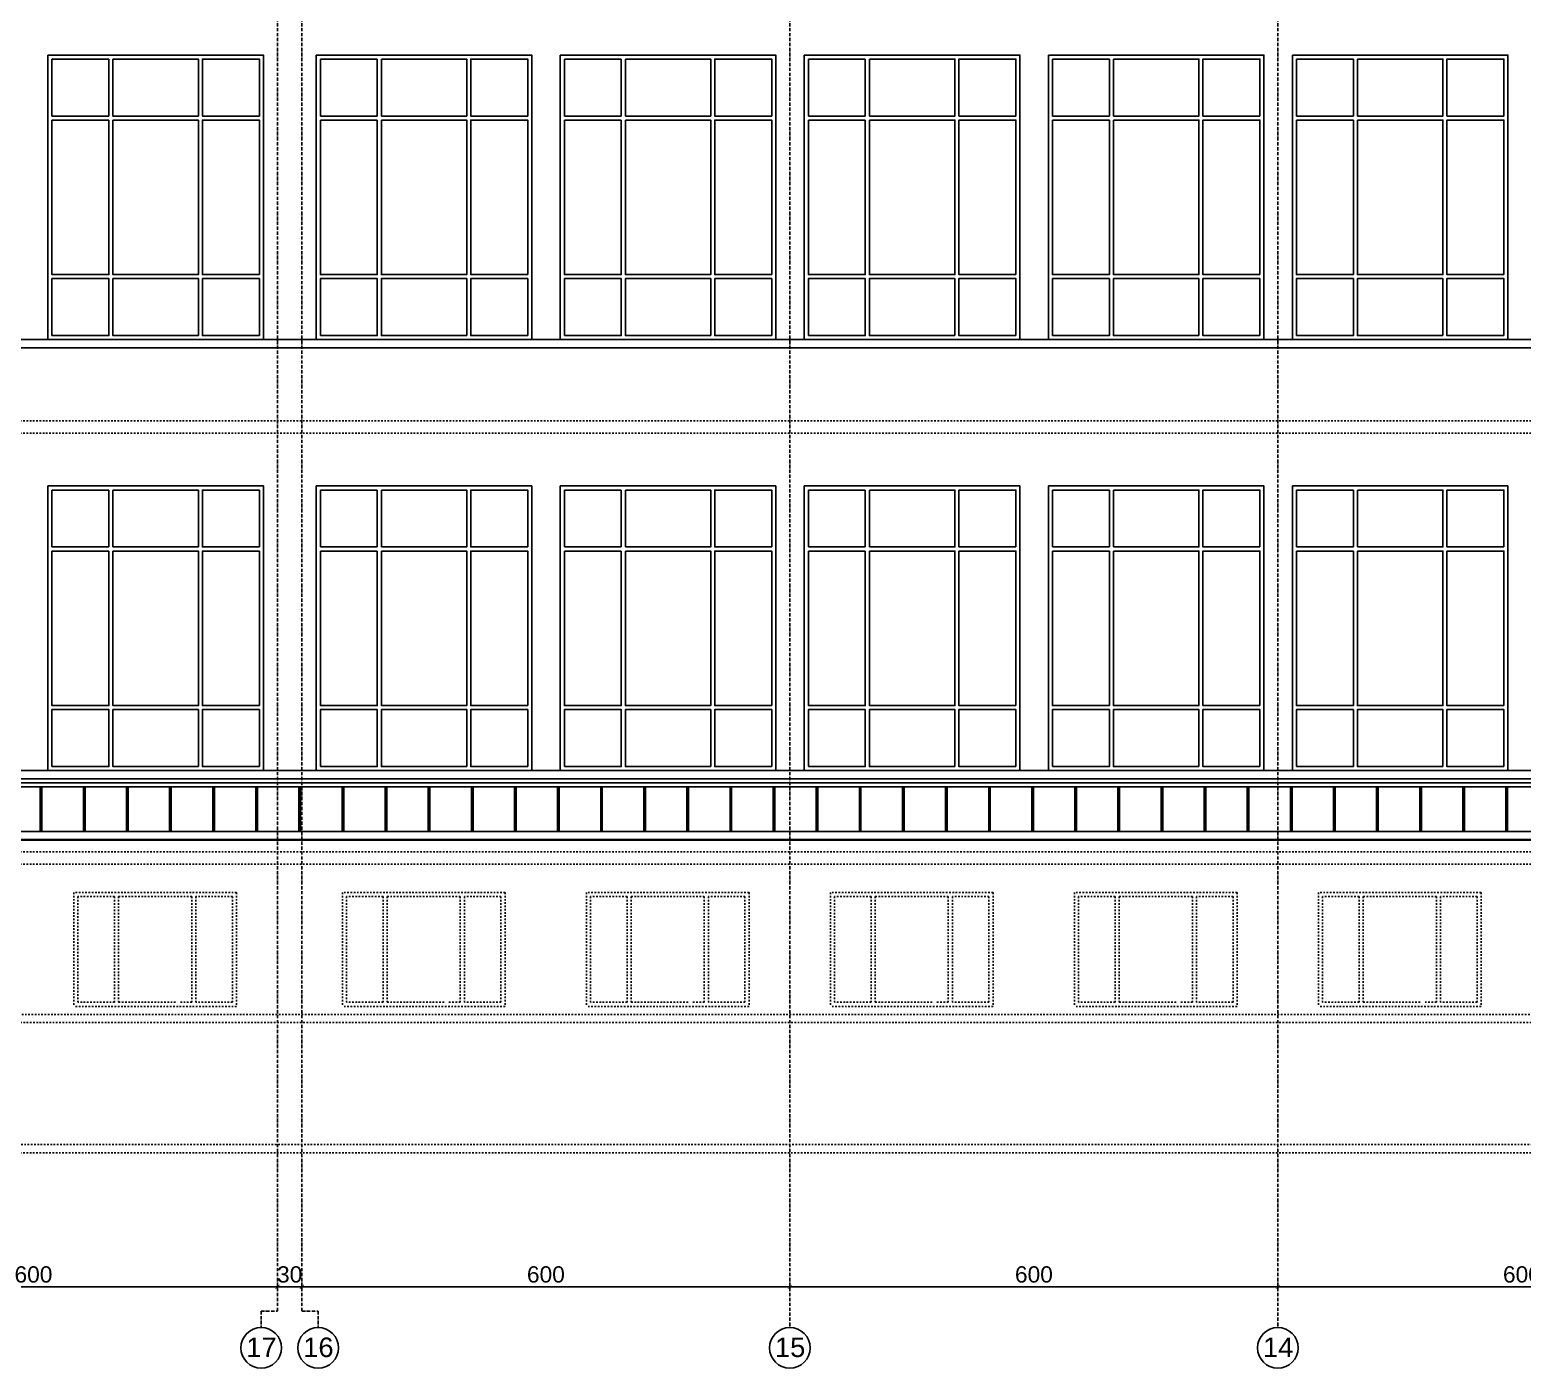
# Model space of a CAD drawing. Header units: inches. Extents: x -72385 to 39588, y -6525 to 66685.
# Drawn here: x 12606 to 14440, y 17991 to 19637 of the extents above; entities that cross this region are included whole.
import ezdxf

# ---------------------------------------------------------------- set-up
doc = ezdxf.new("R2010")
doc.units = ezdxf.units.IN
doc.header["$MEASUREMENT"] = 0
doc.linetypes.add('DashDot', pattern=[0.6, 0.4, -0.1, 0, -0.1])
doc.linetypes.add('Hidden', pattern=[0.4, 0.2, -0.2])
for name, color, linetype, lineweight in [('Надписи коти външни', 252, 'Continuous', 25), ('Надписи Оси', 252, 'Continuous', 25), ('Оси', 252, 'DashDot', 25), ('Фасади Разрези дебело', 7, 'Continuous', 35), ('Фасади Разрези пунктир', 253, 'Hidden', 25), ('Фасади Разрези тънко', 253, 'Continuous', 25)]:
    doc.layers.add(name, color=color, linetype=linetype, lineweight=lineweight)
doc.styles.add('Arial Regular', font='arial.ttf')
doc.styles.get("Standard").update_dxf_attribs({"font": 'arial.ttf'})
doc.dimstyles.new('Annotative', dxfattribs={"dimscale": 0, "dimtxt": 20, "dimasz": 5, "dimexe": 5, "dimexo": 5, "dimgap": 5, "dimtad": 1, "dimdec": 0, "dimzin": 0, "dimdsep": 46, "dimtxsty": 'Standard', "dimblk": 'ARCHTICK', "dimcen": 5, "dimdle": 5, "dimadec": 0, "dimazin": 0, "dimtfac": 1, "dimtdec": 0, "dimtofl": 0, "dimtmove": 0, "dimatfit": 3, "dimldrblk": 'ARCHTICK', "dimfxl": 5, "dimfxlon": 1, "dimtolj": 1, "dimtzin": 0, "dimarcsym": 1})

# ---------------------------------------------------------------- blocks, each defined once
blk = doc.blocks.new('_ArchTick')
at = {"color": 0, "linetype": 'ByBlock', "const_width": 0.15}
blk.add_lwpolyline([(-0.5, -0.5), (0.5, 0.5)], dxfattribs=at)
blk = doc.blocks.new('*D6962')
at = {"layer": 'Defpoints', "color": 0, "ltscale": 10, "transparency": 16777216}
for p in [(12910.1, 18090.9), (12910.1, 18060.9), (12310.1, 18040.9)]:
    blk.add_point(p, dxfattribs=at)
at = {"layer": 'Надписи коти външни', "color": 0, "lineweight": -2, "ltscale": 10, "transparency": 16777216}
for p, q in [((12305.1, 18090.9), (12915.1, 18090.9)), ((12310.1, 18085.9), (12310.1, 18095.9)), ((12910.1, 18085.9), (12910.1, 18095.9))]:
    blk.add_line(p, q, dxfattribs=at)
at = {"layer": 'Надписи коти външни', "color": 0, "lineweight": -2, "ltscale": 10, "transparency": 16777216, "xscale": 5, "yscale": 5, "zscale": 5, "rotation": 180}
blk.add_blockref('_ArchTick', (12310.1, 18090.9), dxfattribs=at)
at = {"layer": 'Надписи коти външни', "color": 0, "lineweight": -2, "ltscale": 10, "transparency": 16777216, "xscale": 5, "yscale": 5, "zscale": 5}
blk.add_blockref('_ArchTick', (12910.1, 18090.9), dxfattribs=at)
at = {"layer": 'Надписи коти външни', "color": 0, "ltscale": 10, "transparency": 16777216, "insert": (12610.1, 18106.1), "char_height": 20, "attachment_point": 5}
blk.add_mtext('\\A1;600', dxfattribs=at)
blk = doc.blocks.new('*D6963')
at = {"layer": 'Defpoints', "color": 0, "ltscale": 10, "transparency": 16777216}
for p in [(13540.1, 18090.9), (12940.1, 18060.9), (13540.1, 18060.9)]:
    blk.add_point(p, dxfattribs=at)
at = {"layer": 'Надписи коти външни', "color": 0, "lineweight": -2, "ltscale": 10, "transparency": 16777216}
for p, q in [((12935.1, 18090.9), (13545.1, 18090.9)), ((12940.1, 18085.9), (12940.1, 18095.9)), ((13540.1, 18085.9), (13540.1, 18095.9))]:
    blk.add_line(p, q, dxfattribs=at)
at = {"layer": 'Надписи коти външни', "color": 0, "lineweight": -2, "ltscale": 10, "transparency": 16777216, "xscale": 5, "yscale": 5, "zscale": 5, "rotation": 180}
blk.add_blockref('_ArchTick', (12940.1, 18090.9), dxfattribs=at)
at = {"layer": 'Надписи коти външни', "color": 0, "lineweight": -2, "ltscale": 10, "transparency": 16777216, "xscale": 5, "yscale": 5, "zscale": 5}
blk.add_blockref('_ArchTick', (13540.1, 18090.9), dxfattribs=at)
at = {"layer": 'Надписи коти външни', "color": 0, "ltscale": 10, "transparency": 16777216, "insert": (13240.1, 18106.1), "char_height": 20, "attachment_point": 5}
blk.add_mtext('\\A1;600', dxfattribs=at)
blk = doc.blocks.new('*D6964')
at = {"layer": 'Defpoints', "color": 0, "ltscale": 10, "transparency": 16777216}
for p in [(12940.1, 18090.9), (12910.1, 18060.9), (12940.1, 18060.9)]:
    blk.add_point(p, dxfattribs=at)
at = {"layer": 'Надписи коти външни', "color": 0, "lineweight": -2, "ltscale": 10, "transparency": 16777216}
for p, q in [((12905.1, 18090.9), (12945.1, 18090.9)), ((12910.1, 18085.9), (12910.1, 18095.9)), ((12940.1, 18085.9), (12940.1, 18095.9))]:
    blk.add_line(p, q, dxfattribs=at)
at = {"layer": 'Надписи коти външни', "color": 0, "lineweight": -2, "ltscale": 10, "transparency": 16777216, "xscale": 5, "yscale": 5, "zscale": 5, "rotation": 180}
blk.add_blockref('_ArchTick', (12910.1, 18090.9), dxfattribs=at)
at = {"layer": 'Надписи коти външни', "color": 0, "lineweight": -2, "ltscale": 10, "transparency": 16777216, "xscale": 5, "yscale": 5, "zscale": 5}
blk.add_blockref('_ArchTick', (12940.1, 18090.9), dxfattribs=at)
at = {"layer": 'Надписи коти външни', "color": 0, "ltscale": 10, "transparency": 16777216, "insert": (12925.1, 18106.1), "char_height": 20, "attachment_point": 5}
blk.add_mtext('\\A1;30', dxfattribs=at)
blk = doc.blocks.new('*D6990')
at = {"layer": 'Defpoints', "color": 0, "ltscale": 10, "transparency": 16777216}
for p in [(14140.1, 18090.9), (13540.1, 18040.9), (14140.1, 18040.9)]:
    blk.add_point(p, dxfattribs=at)
at = {"layer": 'Надписи коти външни', "color": 0, "lineweight": -2, "ltscale": 10, "transparency": 16777216}
for p, q in [((13535.1, 18090.9), (14145.1, 18090.9)), ((13540.1, 18085.9), (13540.1, 18095.9)), ((14140.1, 18085.9), (14140.1, 18095.9))]:
    blk.add_line(p, q, dxfattribs=at)
at = {"layer": 'Надписи коти външни', "color": 0, "lineweight": -2, "ltscale": 10, "transparency": 16777216, "xscale": 5, "yscale": 5, "zscale": 5, "rotation": 180}
blk.add_blockref('_ArchTick', (13540.1, 18090.9), dxfattribs=at)
at = {"layer": 'Надписи коти външни', "color": 0, "lineweight": -2, "ltscale": 10, "transparency": 16777216, "xscale": 5, "yscale": 5, "zscale": 5}
blk.add_blockref('_ArchTick', (14140.1, 18090.9), dxfattribs=at)
at = {"layer": 'Надписи коти външни', "color": 0, "ltscale": 10, "transparency": 16777216, "insert": (13840.1, 18106.1), "char_height": 20, "attachment_point": 5}
blk.add_mtext('\\A1;600', dxfattribs=at)
blk = doc.blocks.new('*D6991')
at = {"layer": 'Defpoints', "color": 0, "ltscale": 10, "transparency": 16777216}
for p in [(14140.1, 18090.9), (14140.1, 18040.9), (14740.1, 18040.9)]:
    blk.add_point(p, dxfattribs=at)
at = {"layer": 'Надписи коти външни', "color": 0, "lineweight": -2, "ltscale": 10, "transparency": 16777216}
for p, q in [((14745.1, 18090.9), (14135.1, 18090.9)), ((14140.1, 18085.9), (14140.1, 18095.9)), ((14740.1, 18085.9), (14740.1, 18095.9))]:
    blk.add_line(p, q, dxfattribs=at)
at = {"layer": 'Надписи коти външни', "color": 0, "lineweight": -2, "ltscale": 10, "transparency": 16777216, "xscale": 5, "yscale": 5, "zscale": 5, "rotation": 180}
blk.add_blockref('_ArchTick', (14140.1, 18090.9), dxfattribs=at)
at = {"layer": 'Надписи коти външни', "color": 0, "lineweight": -2, "ltscale": 10, "transparency": 16777216, "xscale": 5, "yscale": 5, "zscale": 5}
blk.add_blockref('_ArchTick', (14740.1, 18090.9), dxfattribs=at)
at = {"layer": 'Надписи коти външни', "color": 0, "ltscale": 10, "transparency": 16777216, "insert": (14440.1, 18106.1), "char_height": 20, "attachment_point": 5}
blk.add_mtext('\\A1;600', dxfattribs=at)

msp = doc.modelspace()

# ---------------------------------------------------------------- linework, layer by layer
at = {"layer": 'Надписи Оси', "ltscale": 50}
for centre in [(12890.1, 18015.9), (12960.1, 18015.9), (13540.1, 18015.9), (14140.1, 18015.9)]:
    msp.add_circle(centre, 25, dxfattribs=at)
at = {"layer": 'Оси', "ltscale": 10}
for p, q in [((12910.1, 21090.9), (12910.1, 18060.9)), ((12940.1, 21090.9), (12940.1, 18060.9)), ((13540.1, 21090.9), (13540.1, 18040.9)), ((14140.1, 21090.9), (14140.1, 18040.9)), ((12890.1, 18060.9), (12890.1, 18040.9)), ((12890.1, 18060.9), (12910.1, 18060.9)), ((12940.1, 18060.9), (12960.1, 18060.9)), ((12960.1, 18060.9), (12960.1, 18040.9))]:
    msp.add_line(p, q, dxfattribs=at)
at = {"layer": 'Фасади Разрези дебело', "ltscale": 10, "extrusion": (-7.84095e-16, 1, -2.22045e-16)}
msp.add_line((22203.5, 18640.9), (9107.5, 18640.9), dxfattribs=at)
at = {"layer": 'Фасади Разрези пунктир', "ltscale": 10, "extrusion": (-7.84095e-16, 1, -2.22045e-16)}
for p, q in [((21703.5, 19155.9), (9607.5, 19155.9)), ((21703.5, 19140.9), (9607.5, 19140.9)), ((21703.5, 18625.9), (9607.5, 18625.9)), ((21703.5, 18610.9), (9607.5, 18610.9)), ((12859.8, 18575.9), (12659.8, 18575.9)), ((12709.8, 18570.9), (12664.8, 18570.9)), ((12804.8, 18570.9), (12714.8, 18570.9)), ((12854.8, 18570.9), (12809.8, 18570.9)), ((13189.9, 18575.9), (12989.9, 18575.9)), ((13039.9, 18570.9), (12994.9, 18570.9)), ((13134.9, 18570.9), (13044.9, 18570.9)), ((13184.9, 18570.9), (13139.9, 18570.9)), ((13489.9, 18575.9), (13289.9, 18575.9)), ((13339.9, 18570.9), (13294.9, 18570.9)), ((13434.9, 18570.9), (13344.9, 18570.9)), ((13484.9, 18570.9), (13439.9, 18570.9)), ((13789.9, 18575.9), (13589.9, 18575.9)), ((13639.9, 18570.9), (13594.9, 18570.9)), ((13734.9, 18570.9), (13644.9, 18570.9)), ((13784.9, 18570.9), (13739.9, 18570.9)), ((14089.9, 18575.9), (13889.9, 18575.9)), ((13939.9, 18570.9), (13894.9, 18570.9)), ((14034.9, 18570.9), (13944.9, 18570.9)), ((14084.9, 18570.9), (14039.9, 18570.9)), ((14390, 18575.9), (14189.9, 18575.9)), ((14239.9, 18570.9), (14194.9, 18570.9)), ((14335, 18570.9), (14244.9, 18570.9)), ((14385, 18570.9), (14340, 18570.9)), ((12709.8, 18440.9), (12664.8, 18440.9)), ((12784.8, 18440.9), (12714.8, 18440.9)), ((12804.8, 18440.9), (12789.8, 18440.9)), ((12854.8, 18440.9), (12809.8, 18440.9)), ((13039.9, 18440.9), (12994.9, 18440.9)), ((13114.9, 18440.9), (13044.9, 18440.9)), ((13134.9, 18440.9), (13119.9, 18440.9)), ((13184.9, 18440.9), (13139.9, 18440.9)), ((13339.9, 18440.9), (13294.9, 18440.9)), ((13414.9, 18440.9), (13344.9, 18440.9)), ((13434.9, 18440.9), (13419.9, 18440.9)), ((13484.9, 18440.9), (13439.9, 18440.9)), ((13639.9, 18440.9), (13594.9, 18440.9)), ((13714.9, 18440.9), (13644.9, 18440.9)), ((13734.9, 18440.9), (13719.9, 18440.9)), ((13784.9, 18440.9), (13739.9, 18440.9)), ((13939.9, 18440.9), (13894.9, 18440.9)), ((14014.9, 18440.9), (13944.9, 18440.9)), ((14034.9, 18440.9), (14019.9, 18440.9)), ((14084.9, 18440.9), (14039.9, 18440.9)), ((14239.9, 18440.9), (14194.9, 18440.9)), ((14315, 18440.9), (14244.9, 18440.9)), ((14335, 18440.9), (14320, 18440.9)), ((14385, 18440.9), (14340, 18440.9)), ((15325.7, 18425.9), (10528.5, 18425.9)), ((12859.8, 18435.9), (12659.8, 18435.9)), ((13189.9, 18435.9), (12989.9, 18435.9)), ((13489.9, 18435.9), (13289.9, 18435.9)), ((13789.9, 18435.9), (13589.9, 18435.9)), ((14089.9, 18435.9), (13889.9, 18435.9)), ((14390, 18435.9), (14189.9, 18435.9)), ((15355.7, 18415.9), (10498.5, 18415.9)), ((16588.9, 18265.9), (9607.5, 18265.9)), ((21703.5, 18255.9), (9607.5, 18255.9))]:
    msp.add_line(p, q, dxfattribs=at)
at = {"layer": 'Фасади Разрези пунктир', "ltscale": 10}
for p, q in [((12659.8, 18575.9), (12659.8, 18435.9)), ((12664.8, 18570.9), (12664.8, 18440.9)), ((12709.8, 18570.9), (12709.8, 18440.9)), ((12714.8, 18570.9), (12714.8, 18440.9)), ((12804.8, 18570.9), (12804.8, 18440.9)), ((12809.8, 18570.9), (12809.8, 18440.9)), ((12854.8, 18570.9), (12854.8, 18440.9)), ((12859.8, 18575.9), (12859.8, 18435.9)), ((12989.9, 18575.9), (12989.9, 18435.9)), ((12994.9, 18570.9), (12994.9, 18440.9)), ((13039.9, 18570.9), (13039.9, 18440.9)), ((13044.9, 18570.9), (13044.9, 18440.9)), ((13134.9, 18570.9), (13134.9, 18440.9)), ((13139.9, 18570.9), (13139.9, 18440.9)), ((13184.9, 18570.9), (13184.9, 18440.9)), ((13189.9, 18575.9), (13189.9, 18435.9)), ((13289.9, 18575.9), (13289.9, 18435.9)), ((13294.9, 18570.9), (13294.9, 18440.9)), ((13339.9, 18570.9), (13339.9, 18440.9)), ((13344.9, 18570.9), (13344.9, 18440.9)), ((13434.9, 18570.9), (13434.9, 18440.9)), ((13439.9, 18570.9), (13439.9, 18440.9)), ((13484.9, 18570.9), (13484.9, 18440.9)), ((13489.9, 18575.9), (13489.9, 18435.9)), ((13589.9, 18575.9), (13589.9, 18435.9)), ((13594.9, 18570.9), (13594.9, 18440.9)), ((13639.9, 18570.9), (13639.9, 18440.9)), ((13644.9, 18570.9), (13644.9, 18440.9)), ((13734.9, 18570.9), (13734.9, 18440.9)), ((13739.9, 18570.9), (13739.9, 18440.9)), ((13784.9, 18570.9), (13784.9, 18440.9)), ((13789.9, 18575.9), (13789.9, 18435.9)), ((13889.9, 18575.9), (13889.9, 18435.9)), ((13894.9, 18570.9), (13894.9, 18440.9)), ((13939.9, 18570.9), (13939.9, 18440.9)), ((13944.9, 18570.9), (13944.9, 18440.9)), ((14034.9, 18570.9), (14034.9, 18440.9)), ((14039.9, 18570.9), (14039.9, 18440.9)), ((14084.9, 18570.9), (14084.9, 18440.9)), ((14089.9, 18575.9), (14089.9, 18435.9)), ((14189.9, 18575.9), (14189.9, 18435.9)), ((14194.9, 18570.9), (14194.9, 18440.9)), ((14239.9, 18570.9), (14239.9, 18440.9)), ((14244.9, 18570.9), (14244.9, 18440.9)), ((14335, 18570.9), (14335, 18440.9)), ((14340, 18570.9), (14340, 18440.9)), ((14385, 18570.9), (14385, 18440.9)), ((14390, 18575.9), (14390, 18435.9))]:
    msp.add_line(p, q, dxfattribs=at)
at = {"layer": 'Фасади Разрези тънко', "ltscale": 10}
for p, q in [((12632.8, 19600.9), (12632.8, 19530.9)), ((12702.8, 19600.9), (12702.8, 19530.9)), ((12707.8, 19600.9), (12707.8, 19530.9)), ((12962.8, 19600.9), (12962.8, 19530.9)), ((13032.8, 19600.9), (13032.8, 19530.9)), ((13037.8, 19600.9), (13037.8, 19530.9)), ((13262.8, 19600.9), (13262.8, 19530.9)), ((13332.8, 19600.9), (13332.8, 19530.9)), ((13337.8, 19600.9), (13337.8, 19530.9)), ((13562.8, 19600.9), (13562.8, 19530.9)), ((13632.8, 19600.9), (13632.8, 19530.9)), ((13637.8, 19600.9), (13637.8, 19530.9)), ((13862.9, 19600.9), (13862.9, 19530.9)), ((13932.9, 19600.9), (13932.9, 19530.9)), ((13937.9, 19600.9), (13937.9, 19530.9)), ((14162.9, 19600.9), (14162.9, 19530.9)), ((14232.9, 19600.9), (14232.9, 19530.9)), ((14237.9, 19600.9), (14237.9, 19530.9)), ((12632.8, 19070.9), (12632.8, 19000.9)), ((12702.8, 19070.9), (12702.8, 19000.9)), ((12707.8, 19070.9), (12707.8, 19000.9)), ((12962.8, 19070.9), (12962.8, 19000.9)), ((13032.8, 19070.9), (13032.8, 19000.9)), ((13037.8, 19070.9), (13037.8, 19000.9)), ((13262.8, 19070.9), (13262.8, 19000.9)), ((13332.8, 19070.9), (13332.8, 19000.9)), ((13337.8, 19070.9), (13337.8, 19000.9)), ((13562.8, 19070.9), (13562.8, 19000.9)), ((13632.8, 19070.9), (13632.8, 19000.9)), ((13637.8, 19070.9), (13637.8, 19000.9)), ((13862.9, 19070.9), (13862.9, 19000.9)), ((13932.9, 19070.9), (13932.9, 19000.9)), ((13937.9, 19070.9), (13937.9, 19000.9)), ((14162.9, 19070.9), (14162.9, 19000.9)), ((14232.9, 19070.9), (14232.9, 19000.9)), ((14237.9, 19070.9), (14237.9, 19000.9)), ((12618.5, 18705.9), (12618.5, 18650.9)), ((12620.5, 18705.9), (12620.5, 18650.9)), ((12671.5, 18705.9), (12671.5, 18650.9)), ((12673.5, 18705.9), (12673.5, 18650.9)), ((12724.5, 18705.9), (12724.5, 18650.9)), ((12726.5, 18705.9), (12726.5, 18650.9)), ((12777.5, 18705.9), (12777.5, 18650.9)), ((12779.5, 18705.9), (12779.5, 18650.9)), ((12830.5, 18705.9), (12830.5, 18650.9)), ((12832.5, 18705.9), (12832.5, 18650.9)), ((12883.5, 18705.9), (12883.5, 18650.9)), ((12885.5, 18705.9), (12885.5, 18650.9)), ((12936.5, 18705.9), (12936.5, 18650.9)), ((12938.5, 18705.9), (12938.5, 18650.9)), ((12989.5, 18705.9), (12989.5, 18650.9)), ((12991.5, 18705.9), (12991.5, 18650.9)), ((13042.5, 18705.9), (13042.5, 18650.9)), ((13044.5, 18705.9), (13044.5, 18650.9)), ((13095.5, 18705.9), (13095.5, 18650.9)), ((13097.5, 18705.9), (13097.5, 18650.9)), ((13148.5, 18705.9), (13148.5, 18650.9)), ((13150.5, 18705.9), (13150.5, 18650.9)), ((13201.5, 18705.9), (13201.5, 18650.9)), ((13203.5, 18705.9), (13203.5, 18650.9)), ((13254.5, 18705.9), (13254.5, 18650.9)), ((13256.5, 18705.9), (13256.5, 18650.9)), ((13307.5, 18705.9), (13307.5, 18650.9)), ((13309.5, 18705.9), (13309.5, 18650.9)), ((13360.5, 18705.9), (13360.5, 18650.9)), ((13362.5, 18705.9), (13362.5, 18650.9)), ((13413.5, 18705.9), (13413.5, 18650.9)), ((13415.5, 18705.9), (13415.5, 18650.9)), ((13466.5, 18705.9), (13466.5, 18650.9)), ((13468.5, 18705.9), (13468.5, 18650.9)), ((13519.5, 18705.9), (13519.5, 18650.9)), ((13521.5, 18705.9), (13521.5, 18650.9)), ((13572.5, 18705.9), (13572.5, 18650.9)), ((13574.5, 18705.9), (13574.5, 18650.9)), ((13625.5, 18705.9), (13625.5, 18650.9)), ((13627.5, 18705.9), (13627.5, 18650.9)), ((13678.5, 18705.9), (13678.5, 18650.9)), ((13680.5, 18705.9), (13680.5, 18650.9)), ((13731.5, 18705.9), (13731.5, 18650.9)), ((13733.5, 18705.9), (13733.5, 18650.9)), ((13784.5, 18705.9), (13784.5, 18650.9)), ((13786.5, 18705.9), (13786.5, 18650.9)), ((13837.5, 18705.9), (13837.5, 18650.9)), ((13839.5, 18705.9), (13839.5, 18650.9)), ((13890.5, 18705.9), (13890.5, 18650.9)), ((13892.5, 18705.9), (13892.5, 18650.9)), ((13943.5, 18705.9), (13943.5, 18650.9)), ((13945.5, 18705.9), (13945.5, 18650.9)), ((13996.5, 18705.9), (13996.5, 18650.9)), ((13998.5, 18705.9), (13998.5, 18650.9)), ((14049.5, 18705.9), (14049.5, 18650.9)), ((14051.5, 18705.9), (14051.5, 18650.9)), ((14102.5, 18705.9), (14102.5, 18650.9)), ((14104.5, 18705.9), (14104.5, 18650.9)), ((14155.5, 18705.9), (14155.5, 18650.9)), ((14157.5, 18705.9), (14157.5, 18650.9)), ((14208.5, 18705.9), (14208.5, 18650.9)), ((14210.5, 18705.9), (14210.5, 18650.9)), ((14261.5, 18705.9), (14261.5, 18650.9)), ((14263.5, 18705.9), (14263.5, 18650.9)), ((14314.5, 18705.9), (14314.5, 18650.9)), ((14316.5, 18705.9), (14316.5, 18650.9)), ((14367.5, 18705.9), (14367.5, 18650.9)), ((14369.5, 18705.9), (14369.5, 18650.9)), ((14420.5, 18705.9), (14420.5, 18650.9)), ((14422.5, 18705.9), (14422.5, 18650.9))]:
    msp.add_line(p, q, dxfattribs=at)
at = {"layer": 'Фасади Разрези тънко', "ltscale": 10, "extrusion": (-2.11463e-15, 1, -2.22045e-16)}
for p, q in [((12702.8, 19600.9), (12632.8, 19600.9)), ((13032.8, 19600.9), (12962.8, 19600.9)), ((13332.8, 19600.9), (13262.8, 19600.9)), ((13632.8, 19600.9), (13562.8, 19600.9)), ((13932.9, 19600.9), (13862.9, 19600.9)), ((14232.9, 19600.9), (14162.9, 19600.9)), ((12702.8, 19530.9), (12632.8, 19530.9)), ((12702.8, 19525.9), (12632.8, 19525.9)), ((13032.8, 19530.9), (12962.8, 19530.9)), ((13032.8, 19525.9), (12962.8, 19525.9)), ((13332.8, 19530.9), (13262.8, 19530.9)), ((13332.8, 19525.9), (13262.8, 19525.9)), ((13632.8, 19530.9), (13562.8, 19530.9)), ((13632.8, 19525.9), (13562.8, 19525.9)), ((13932.9, 19530.9), (13862.9, 19530.9)), ((13932.9, 19525.9), (13862.9, 19525.9)), ((14232.9, 19530.9), (14162.9, 19530.9)), ((14232.9, 19525.9), (14162.9, 19525.9)), ((12702.8, 19070.9), (12632.8, 19070.9)), ((13032.8, 19070.9), (12962.8, 19070.9)), ((13332.8, 19070.9), (13262.8, 19070.9)), ((13632.8, 19070.9), (13562.8, 19070.9)), ((13932.9, 19070.9), (13862.9, 19070.9)), ((14232.9, 19070.9), (14162.9, 19070.9)), ((12702.8, 19000.9), (12632.8, 19000.9)), ((12702.8, 18995.9), (12632.8, 18995.9)), ((13032.8, 19000.9), (12962.8, 19000.9)), ((13032.8, 18995.9), (12962.8, 18995.9)), ((13332.8, 19000.9), (13262.8, 19000.9)), ((13332.8, 18995.9), (13262.8, 18995.9)), ((13632.8, 19000.9), (13562.8, 19000.9)), ((13632.8, 18995.9), (13562.8, 18995.9)), ((13932.9, 19000.9), (13862.9, 19000.9)), ((13932.9, 18995.9), (13862.9, 18995.9)), ((14232.9, 19000.9), (14162.9, 19000.9)), ((14232.9, 18995.9), (14162.9, 18995.9))]:
    msp.add_line(p, q, dxfattribs=at)
at = {"layer": 'Фасади Разрези тънко', "ltscale": 10, "extrusion": (-7.84095e-16, 1, -2.22045e-16)}
for p, q in [((15323, 19255.9), (10512.6, 19255.9)), ((15323, 19245.9), (10512.6, 19245.9)), ((15323, 18725.9), (10512.6, 18725.9)), ((15323, 18715.9), (10512.6, 18715.9)), ((15323, 18710.9), (10498.5, 18710.9)), ((15323, 18705.9), (10498.5, 18705.9)), ((15323, 18650.9), (10498.5, 18650.9))]:
    msp.add_line(p, q, dxfattribs=at)
at = {"layer": 'Фасади Разрези тънко', "ltscale": 10}
for points in [[(12627.8, 19605.9, 0), (12892.8, 19605.9, 0), (12892.8, 19255.9, 0), (12627.8, 19255.9, 0), (12627.8, 19605.9, 0)], [(12707.8, 19530.9, 0), (12812.8, 19530.9, 0), (12812.8, 19600.9, 0), (12707.8, 19600.9, 0)], [(12957.8, 19605.9, 0), (13222.8, 19605.9, 0), (13222.8, 19255.9, 0), (12957.8, 19255.9, 0), (12957.8, 19605.9, 0)], [(13037.8, 19530.9, 0), (13142.8, 19530.9, 0), (13142.8, 19600.9, 0), (13037.8, 19600.9, 0)], [(13257.8, 19605.9, 0), (13522.8, 19605.9, 0), (13522.8, 19255.9, 0), (13257.8, 19255.9, 0), (13257.8, 19605.9, 0)], [(13337.8, 19530.9, 0), (13442.8, 19530.9, 0), (13442.8, 19600.9, 0), (13337.8, 19600.9, 0)], [(13557.8, 19605.9, 0), (13822.9, 19605.9, 0), (13822.9, 19255.9, 0), (13557.8, 19255.9, 0), (13557.8, 19605.9, 0)], [(13637.8, 19530.9, 0), (13742.9, 19530.9, 0), (13742.9, 19600.9, 0), (13637.8, 19600.9, 0)], [(13857.9, 19605.9, 0), (14122.9, 19605.9, 0), (14122.9, 19255.9, 0), (13857.9, 19255.9, 0), (13857.9, 19605.9, 0)], [(13937.9, 19530.9, 0), (14042.9, 19530.9, 0), (14042.9, 19600.9, 0), (13937.9, 19600.9, 0)], [(14157.9, 19605.9, 0), (14422.9, 19605.9, 0), (14422.9, 19255.9, 0), (14157.9, 19255.9, 0), (14157.9, 19605.9, 0)], [(14237.9, 19530.9, 0), (14342.9, 19530.9, 0), (14342.9, 19600.9, 0), (14237.9, 19600.9, 0)], [(12702.8, 19525.9, 0), (12702.8, 19335.9, 0), (12632.8, 19335.9, 0), (12632.8, 19525.9, 0)], [(12707.8, 19525.9, 0), (12812.8, 19525.9, 0), (12812.8, 19335.9, 0), (12707.8, 19335.9, 0), (12707.8, 19525.9, 0)], [(13032.8, 19525.9, 0), (13032.8, 19335.9, 0), (12962.8, 19335.9, 0), (12962.8, 19525.9, 0)], [(13037.8, 19525.9, 0), (13142.8, 19525.9, 0), (13142.8, 19335.9, 0), (13037.8, 19335.9, 0), (13037.8, 19525.9, 0)], [(13332.8, 19525.9, 0), (13332.8, 19335.9, 0), (13262.8, 19335.9, 0), (13262.8, 19525.9, 0)], [(13337.8, 19525.9, 0), (13442.8, 19525.9, 0), (13442.8, 19335.9, 0), (13337.8, 19335.9, 0), (13337.8, 19525.9, 0)], [(13632.8, 19525.9, 0), (13632.8, 19335.9, 0), (13562.8, 19335.9, 0), (13562.8, 19525.9, 0)], [(13637.8, 19525.9, 0), (13742.9, 19525.9, 0), (13742.9, 19335.9, 0), (13637.8, 19335.9, 0), (13637.8, 19525.9, 0)], [(13932.9, 19525.9, 0), (13932.9, 19335.9, 0), (13862.9, 19335.9, 0), (13862.9, 19525.9, 0)], [(13937.9, 19525.9, 0), (14042.9, 19525.9, 0), (14042.9, 19335.9, 0), (13937.9, 19335.9, 0), (13937.9, 19525.9, 0)], [(14232.9, 19525.9, 0), (14232.9, 19335.9, 0), (14162.9, 19335.9, 0), (14162.9, 19525.9, 0)], [(14237.9, 19525.9, 0), (14342.9, 19525.9, 0), (14342.9, 19335.9, 0), (14237.9, 19335.9, 0), (14237.9, 19525.9, 0)], [(12627.8, 19075.9, 0), (12892.8, 19075.9, 0), (12892.8, 18725.9, 0), (12627.8, 18725.9, 0), (12627.8, 19075.9, 0)], [(12707.8, 19000.9, 0), (12812.8, 19000.9, 0), (12812.8, 19070.9, 0), (12707.8, 19070.9, 0)], [(12957.8, 19075.9, 0), (13222.8, 19075.9, 0), (13222.8, 18725.9, 0), (12957.8, 18725.9, 0), (12957.8, 19075.9, 0)], [(13037.8, 19000.9, 0), (13142.8, 19000.9, 0), (13142.8, 19070.9, 0), (13037.8, 19070.9, 0)], [(13257.8, 19075.9, 0), (13522.8, 19075.9, 0), (13522.8, 18725.9, 0), (13257.8, 18725.9, 0), (13257.8, 19075.9, 0)], [(13337.8, 19000.9, 0), (13442.8, 19000.9, 0), (13442.8, 19070.9, 0), (13337.8, 19070.9, 0)], [(13557.8, 19075.9, 0), (13822.9, 19075.9, 0), (13822.9, 18725.9, 0), (13557.8, 18725.9, 0), (13557.8, 19075.9, 0)], [(13637.8, 19000.9, 0), (13742.9, 19000.9, 0), (13742.9, 19070.9, 0), (13637.8, 19070.9, 0)], [(13857.9, 19075.9, 0), (14122.9, 19075.9, 0), (14122.9, 18725.9, 0), (13857.9, 18725.9, 0), (13857.9, 19075.9, 0)], [(13937.9, 19000.9, 0), (14042.9, 19000.9, 0), (14042.9, 19070.9, 0), (13937.9, 19070.9, 0)], [(14157.9, 19075.9, 0), (14422.9, 19075.9, 0), (14422.9, 18725.9, 0), (14157.9, 18725.9, 0), (14157.9, 19075.9, 0)], [(14237.9, 19000.9, 0), (14342.9, 19000.9, 0), (14342.9, 19070.9, 0), (14237.9, 19070.9, 0)], [(12702.8, 18995.9, 0), (12702.8, 18805.9, 0), (12632.8, 18805.9, 0), (12632.8, 18995.9, 0)], [(12707.8, 18995.9, 0), (12812.8, 18995.9, 0), (12812.8, 18805.9, 0), (12707.8, 18805.9, 0), (12707.8, 18995.9, 0)], [(13032.8, 18995.9, 0), (13032.8, 18805.9, 0), (12962.8, 18805.9, 0), (12962.8, 18995.9, 0)], [(13037.8, 18995.9, 0), (13142.8, 18995.9, 0), (13142.8, 18805.9, 0), (13037.8, 18805.9, 0), (13037.8, 18995.9, 0)], [(13332.8, 18995.9, 0), (13332.8, 18805.9, 0), (13262.8, 18805.9, 0), (13262.8, 18995.9, 0)], [(13337.8, 18995.9, 0), (13442.8, 18995.9, 0), (13442.8, 18805.9, 0), (13337.8, 18805.9, 0), (13337.8, 18995.9, 0)], [(13632.8, 18995.9, 0), (13632.8, 18805.9, 0), (13562.8, 18805.9, 0), (13562.8, 18995.9, 0)], [(13637.8, 18995.9, 0), (13742.9, 18995.9, 0), (13742.9, 18805.9, 0), (13637.8, 18805.9, 0), (13637.8, 18995.9, 0)], [(13932.9, 18995.9, 0), (13932.9, 18805.9, 0), (13862.9, 18805.9, 0), (13862.9, 18995.9, 0)], [(13937.9, 18995.9, 0), (14042.9, 18995.9, 0), (14042.9, 18805.9, 0), (13937.9, 18805.9, 0), (13937.9, 18995.9, 0)], [(14232.9, 18995.9, 0), (14232.9, 18805.9, 0), (14162.9, 18805.9, 0), (14162.9, 18995.9, 0)], [(14237.9, 18995.9, 0), (14342.9, 18995.9, 0), (14342.9, 18805.9, 0), (14237.9, 18805.9, 0), (14237.9, 18995.9, 0)]]:
    msp.add_polyline3d(points, dxfattribs=at)
for points in [[(12887.8, 19530.9, 0), (12887.8, 19600.9, 0), (12817.8, 19600.9, 0), (12817.8, 19530.9, 0)], [(13217.8, 19530.9, 0), (13217.8, 19600.9, 0), (13147.8, 19600.9, 0), (13147.8, 19530.9, 0)], [(13517.8, 19530.9, 0), (13517.8, 19600.9, 0), (13447.8, 19600.9, 0), (13447.8, 19530.9, 0)], [(13817.9, 19530.9, 0), (13817.9, 19600.9, 0), (13747.9, 19600.9, 0), (13747.9, 19530.9, 0)], [(14117.9, 19530.9, 0), (14117.9, 19600.9, 0), (14047.9, 19600.9, 0), (14047.9, 19530.9, 0)], [(14417.9, 19530.9, 0), (14417.9, 19600.9, 0), (14347.9, 19600.9, 0), (14347.9, 19530.9, 0)], [(12887.8, 19335.9, 0), (12817.8, 19335.9, 0), (12817.8, 19525.9, 0), (12887.8, 19525.9, 0)], [(13217.8, 19335.9, 0), (13147.8, 19335.9, 0), (13147.8, 19525.9, 0), (13217.8, 19525.9, 0)], [(13517.8, 19335.9, 0), (13447.8, 19335.9, 0), (13447.8, 19525.9, 0), (13517.8, 19525.9, 0)], [(13817.9, 19335.9, 0), (13747.9, 19335.9, 0), (13747.9, 19525.9, 0), (13817.9, 19525.9, 0)], [(14117.9, 19335.9, 0), (14047.9, 19335.9, 0), (14047.9, 19525.9, 0), (14117.9, 19525.9, 0)], [(14417.9, 19335.9, 0), (14347.9, 19335.9, 0), (14347.9, 19525.9, 0), (14417.9, 19525.9, 0)], [(12632.8, 19260.9, 0), (12632.8, 19330.9, 0), (12702.8, 19330.9, 0), (12702.8, 19260.9, 0)], [(12812.8, 19260.9, 0), (12707.8, 19260.9, 0), (12707.8, 19330.9, 0), (12812.8, 19330.9, 0)], [(12887.8, 19260.9, 0), (12817.8, 19260.9, 0), (12817.8, 19330.9, 0), (12887.8, 19330.9, 0)], [(12962.8, 19260.9, 0), (12962.8, 19330.9, 0), (13032.8, 19330.9, 0), (13032.8, 19260.9, 0)], [(13142.8, 19260.9, 0), (13037.8, 19260.9, 0), (13037.8, 19330.9, 0), (13142.8, 19330.9, 0)], [(13217.8, 19260.9, 0), (13147.8, 19260.9, 0), (13147.8, 19330.9, 0), (13217.8, 19330.9, 0)], [(13262.8, 19260.9, 0), (13262.8, 19330.9, 0), (13332.8, 19330.9, 0), (13332.8, 19260.9, 0)], [(13442.8, 19260.9, 0), (13337.8, 19260.9, 0), (13337.8, 19330.9, 0), (13442.8, 19330.9, 0)], [(13517.8, 19260.9, 0), (13447.8, 19260.9, 0), (13447.8, 19330.9, 0), (13517.8, 19330.9, 0)], [(13562.8, 19260.9, 0), (13562.8, 19330.9, 0), (13632.8, 19330.9, 0), (13632.8, 19260.9, 0)], [(13742.9, 19260.9, 0), (13637.8, 19260.9, 0), (13637.8, 19330.9, 0), (13742.9, 19330.9, 0)], [(13817.9, 19260.9, 0), (13747.9, 19260.9, 0), (13747.9, 19330.9, 0), (13817.9, 19330.9, 0)], [(13862.9, 19260.9, 0), (13862.9, 19330.9, 0), (13932.9, 19330.9, 0), (13932.9, 19260.9, 0)], [(14042.9, 19260.9, 0), (13937.9, 19260.9, 0), (13937.9, 19330.9, 0), (14042.9, 19330.9, 0)], [(14117.9, 19260.9, 0), (14047.9, 19260.9, 0), (14047.9, 19330.9, 0), (14117.9, 19330.9, 0)], [(14162.9, 19260.9, 0), (14162.9, 19330.9, 0), (14232.9, 19330.9, 0), (14232.9, 19260.9, 0)], [(14342.9, 19260.9, 0), (14237.9, 19260.9, 0), (14237.9, 19330.9, 0), (14342.9, 19330.9, 0)], [(14417.9, 19260.9, 0), (14347.9, 19260.9, 0), (14347.9, 19330.9, 0), (14417.9, 19330.9, 0)], [(12887.8, 19000.9, 0), (12887.8, 19070.9, 0), (12817.8, 19070.9, 0), (12817.8, 19000.9, 0)], [(13217.8, 19000.9, 0), (13217.8, 19070.9, 0), (13147.8, 19070.9, 0), (13147.8, 19000.9, 0)], [(13517.8, 19000.9, 0), (13517.8, 19070.9, 0), (13447.8, 19070.9, 0), (13447.8, 19000.9, 0)], [(13817.9, 19000.9, 0), (13817.9, 19070.9, 0), (13747.9, 19070.9, 0), (13747.9, 19000.9, 0)], [(14117.9, 19000.9, 0), (14117.9, 19070.9, 0), (14047.9, 19070.9, 0), (14047.9, 19000.9, 0)], [(14417.9, 19000.9, 0), (14417.9, 19070.9, 0), (14347.9, 19070.9, 0), (14347.9, 19000.9, 0)], [(12887.8, 18805.9, 0), (12817.8, 18805.9, 0), (12817.8, 18995.9, 0), (12887.8, 18995.9, 0)], [(13217.8, 18805.9, 0), (13147.8, 18805.9, 0), (13147.8, 18995.9, 0), (13217.8, 18995.9, 0)], [(13517.8, 18805.9, 0), (13447.8, 18805.9, 0), (13447.8, 18995.9, 0), (13517.8, 18995.9, 0)], [(13817.9, 18805.9, 0), (13747.9, 18805.9, 0), (13747.9, 18995.9, 0), (13817.9, 18995.9, 0)], [(14117.9, 18805.9, 0), (14047.9, 18805.9, 0), (14047.9, 18995.9, 0), (14117.9, 18995.9, 0)], [(14417.9, 18805.9, 0), (14347.9, 18805.9, 0), (14347.9, 18995.9, 0), (14417.9, 18995.9, 0)], [(12632.8, 18730.9, 0), (12632.8, 18800.9, 0), (12702.8, 18800.9, 0), (12702.8, 18730.9, 0)], [(12812.8, 18730.9, 0), (12707.8, 18730.9, 0), (12707.8, 18800.9, 0), (12812.8, 18800.9, 0)], [(12887.8, 18730.9, 0), (12817.8, 18730.9, 0), (12817.8, 18800.9, 0), (12887.8, 18800.9, 0)], [(12962.8, 18730.9, 0), (12962.8, 18800.9, 0), (13032.8, 18800.9, 0), (13032.8, 18730.9, 0)], [(13142.8, 18730.9, 0), (13037.8, 18730.9, 0), (13037.8, 18800.9, 0), (13142.8, 18800.9, 0)], [(13217.8, 18730.9, 0), (13147.8, 18730.9, 0), (13147.8, 18800.9, 0), (13217.8, 18800.9, 0)], [(13262.8, 18730.9, 0), (13262.8, 18800.9, 0), (13332.8, 18800.9, 0), (13332.8, 18730.9, 0)], [(13442.8, 18730.9, 0), (13337.8, 18730.9, 0), (13337.8, 18800.9, 0), (13442.8, 18800.9, 0)], [(13517.8, 18730.9, 0), (13447.8, 18730.9, 0), (13447.8, 18800.9, 0), (13517.8, 18800.9, 0)], [(13562.8, 18730.9, 0), (13562.8, 18800.9, 0), (13632.8, 18800.9, 0), (13632.8, 18730.9, 0)], [(13742.9, 18730.9, 0), (13637.8, 18730.9, 0), (13637.8, 18800.9, 0), (13742.9, 18800.9, 0)], [(13817.9, 18730.9, 0), (13747.9, 18730.9, 0), (13747.9, 18800.9, 0), (13817.9, 18800.9, 0)], [(13862.9, 18730.9, 0), (13862.9, 18800.9, 0), (13932.9, 18800.9, 0), (13932.9, 18730.9, 0)], [(14042.9, 18730.9, 0), (13937.9, 18730.9, 0), (13937.9, 18800.9, 0), (14042.9, 18800.9, 0)], [(14117.9, 18730.9, 0), (14047.9, 18730.9, 0), (14047.9, 18800.9, 0), (14117.9, 18800.9, 0)], [(14162.9, 18730.9, 0), (14162.9, 18800.9, 0), (14232.9, 18800.9, 0), (14232.9, 18730.9, 0)], [(14342.9, 18730.9, 0), (14237.9, 18730.9, 0), (14237.9, 18800.9, 0), (14342.9, 18800.9, 0)], [(14417.9, 18730.9, 0), (14347.9, 18730.9, 0), (14347.9, 18800.9, 0), (14417.9, 18800.9, 0)]]:
    msp.add_polyline3d(points, close=True, dxfattribs=at)

# ---------------------------------------------------------------- texts
at = {"layer": 'Надписи Оси', "ltscale": 100, "char_height": 24, "width": 27.213, "attachment_point": 1, "style": 'Arial Regular'}
for s, insert in [('\\pxqc;17', (12876.8, 18028.6)), ('\\pxqc;16', (12946.8, 18028.6)), ('\\pxqc;15', (13526.8, 18028.6)), ('\\pxqc;14', (14126.8, 18028.6))]:
    msp.add_mtext(s, dxfattribs=dict(at, insert=insert))

# ---------------------------------------------------------------- dimensions: what is measured, and where the dimension line sits
at = {"layer": 'Надписи коти външни', "ltscale": 10}
for base, p1, p2, picture, middle in [((12910.1, 18090.9), (12310.1, 18040.9), (12910.1, 18060.9), '*D6962', (12610.1, 18106.1)), ((13540.1, 18090.9), (12940.1, 18060.9), (13540.1, 18060.9), '*D6963', (13240.1, 18106.1)), ((14140.1, 18090.9), (13540.1, 18040.9), (14140.1, 18040.9), '*D6990', (13840.1, 18106.1)), ((14140.1, 18090.9), (14740.1, 18040.9), (14140.1, 18040.9), '*D6991', (14440.1, 18106.1))]:
    dim = msp.add_linear_dim(base=base, p1=p1, p2=p2, dimstyle='Annotative', override={"dimscale": 0, "dimtix": 0, "dimtofl": 0, "dimtmove": 0, "dimatfit": 3}, dxfattribs=at)
    dim.commit()
    dim.dimension.update_dxf_attribs({"geometry": picture, "text_midpoint": middle})
dim = msp.add_linear_dim(base=(12940.1, 18090.9), p1=(12910.1, 18060.9), p2=(12940.1, 18060.9), dimstyle='Annotative', override={"dimscale": 0, "dimtix": 0, "dimtofl": 0, "dimtmove": 0, "dimatfit": 3}, dxfattribs=at)
dim.commit()
dim.dimension.update_dxf_attribs({"geometry": '*D6964', "text_midpoint": (12925.1, 18090.9), "dimtype": 128})

doc.saveas('drawing.dxf')
